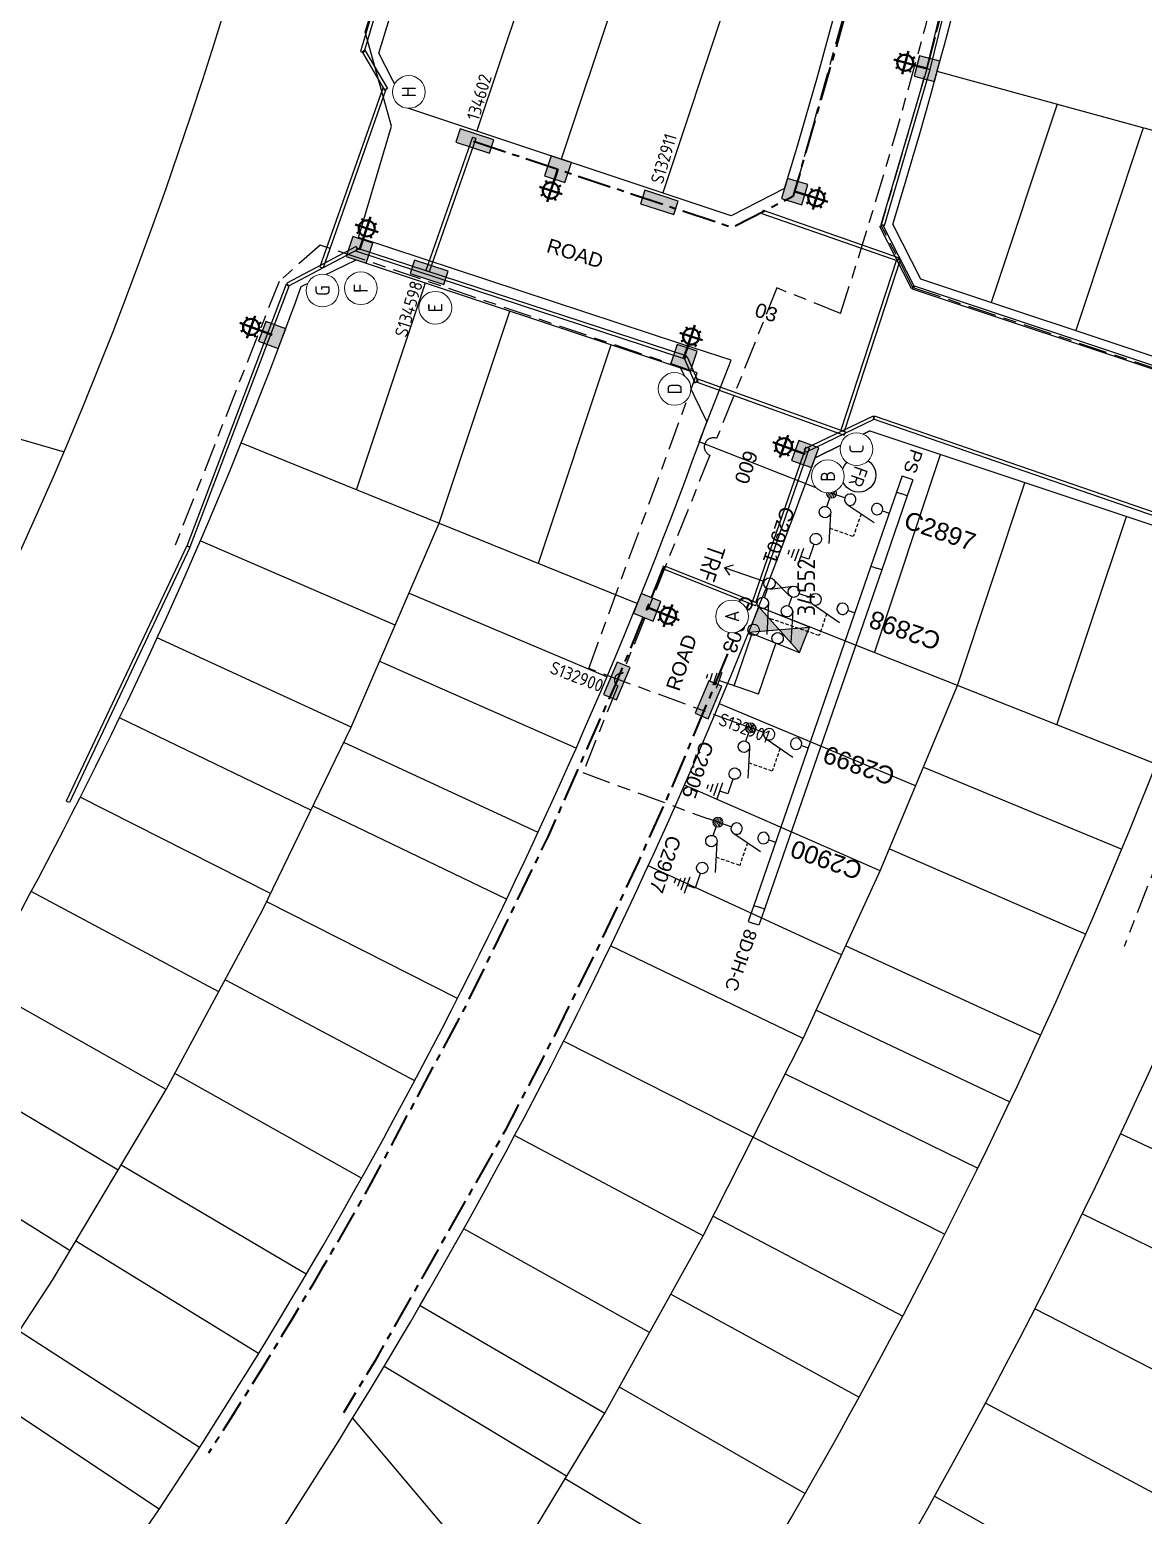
# Model space of a CAD drawing. Extents: x 294483 to 298733, y 6233899 to 6239242.
# Drawn here: x 296247.7 to 296404, y 6236005.1 to 6236213.6 of the extents above; entities that cross this region are included whole.
import ezdxf
from ezdxf.enums import TextEntityAlignment as Align

# ---------------------------------------------------------------- set-up
doc = ezdxf.new("R2010")
doc.units = 0
for name, pattern in [('A', [0]), ('Cable Exist UG', [8.2, 4, -1.2, 1.8, -1.2]), ('CENTERX2', [4, 2.5, -0.5, 0.5, -0.5]), ('DASHED', [0.75, 0.5, -0.25]), ('IECLCENT', [15.5, 9.5, -2, 2, -2])]:
    doc.linetypes.add(name, pattern=pattern)
for name, color, linetype in [('_User Duct ID', 3, 'Continuous'), ('_User_LV_Exist', 7, 'Continuous'), ('Duct_SP_EXT', 7, 'Continuous'), ('Equip_HV_EXT', 7, 'Continuous'), ('Equip_HV_NEW', 2, 'Continuous'), ('Equip_LV_EXT', 7, 'Continuous'), ('Equip_SP_SL_EXT', 7, 'Continuous'), ('Mains_HV_NEW_U72', 2, 'Continuous'), ('Notes', 7, 'Continuous'), ('Sub_SP_EXT', 7, 'Continuous'), ('SupportsUG_SP_LV_SL_EXT', 7, 'Continuous'), ('UG_Details_SP_MISC', 7, 'Continuous')]:
    doc.layers.add(name, color=color, linetype=linetype)
doc.layers.add('Mains_HV_EXT', color=1, linetype='Continuous', lineweight=25, true_color=0xff0000)
doc.styles.add('ARIAL', font='arial.ttf', dxfattribs={"height": 2})
doc.styles.add('COLUMN_LABEL', font='arial.ttf')
doc.styles.add('iecARIAL', font='arial.ttf', dxfattribs={"height": 2})
doc.styles.add('iecISOCP', font='isocp.shx')
doc.styles.add('IESYMBOL1', font='isocp.shx')
doc.styles.add('POLE_LABEL', font='arial.ttf')
doc.styles.get("Standard").update_dxf_attribs({"font": 'isocp.shx'})
doc.styles.add('SWG_LABEL', font='arial.ttf', dxfattribs={"height": 2})
doc.styles.add('SWITCH_LABEL', font='arial.ttf', dxfattribs={"height": 2.5})
doc.linetypes.add('Cable New UG', pattern='A,7,-0.25,["x",Standard,S=2,R=0,X=0.2,Y=-0.8],-2.1', length=9.35)

# ---------------------------------------------------------------- blocks, each defined once
blk = doc.blocks.new('*U44')
for points in [[(0, 0), (-4.28, -0.36), (-2.86, 3.21)], [(0, 0), (2.86, -3.21), (4.28, 0.36)]]:
    blk.add_hatch(color=256).paths.add_polyline_path(points)
for p, q in [((2.86, -3.21), (-2.86, 3.21)), ((-4.28, -0.36), (4.28, 0.36))]:
    blk.add_line(p, q)
blk.add_lwpolyline([(4.28, 0.36), (-2.86, 3.21), (-4.28, -0.36), (2.86, -3.21)], close=True)
for tag, height, flags, p in [('ASSET_NUM', 2.5, 8, (2, 2)), ('STREET_CODE', 0.2, 9, (1.5, 0)), ('SECONDARY_VOLTAGE', 0.2, 9, (1.5, -1.6)), ('STATE', 0.2, 9, (1.5, -1.8)), ('CONSTRUCTED_VOLTAGE', 0.2, 9, (1.5, -0.2)), ('NO_PHASES', 0.2, 9, (1.5, -0.4)), ('OPERATING_VOLTAGE', 0.2, 9, (1.5, -0.6)), ('ORIENTATION', 0.2, 9, (1.5, -0.8)), ('OWNED_BY', 0.2, 9, (1.5, -1)), ('OPERATED_BY', 0.2, 9, (1.5, -1.2)), ('MAINTAINED_BY', 0.2, 9, (1.5, -1.4)), ('PARENT', 0.2, 9, (1.5, -2)), ('SUBSTATION_TYPE', 0.2, 9, (1.5, -2.2)), ('STREETNAME', 0.2, 9, (1.5, -3)), ('SUBURB', 0.2, 9, (1.5, -3.2)), ('Z', 0.2, 1, (1.5, -3.6)), ('USAGE', 0.2, 9, (1.5, -2.4)), ('LEGEND', 0.2, 9, (1.5, -2.6)), ('LOCATION', 0.2, 9, (1.5, -2.8)), ('NOTES', 0.2, 9, (1.5, -3.4))]:
    blk.add_attdef(tag, text='', height=height, dxfattribs=dict(flags=flags)).set_placement(p, align=Align.MIDDLE_LEFT)
blk = doc.blocks.new('SWG_SIE_TRF_NOES_NEW')
for p, q in [((7.01, 0.8), (2.79, 1.95)), ((14.68, 0), (20.54, 0))]:
    blk.add_line(p, q)
at = {"linetype": 'DASHED'}
blk.add_lwpolyline([(4.9, 1.38), (4.9, 4.64), (12.61, 4.64)], dxfattribs=at)
for points in [[(2.2, 0.01), (1.2, 0.01)], [(19.54, -0.75), (20.54, 0), (19.54, 0.75)], [(7.8, 0), (9.45, 0)]]:
    blk.add_lwpolyline(points)
for points in [[(3, -0.79, 1), (3, 0.81, 1)], [(7, -0.8, 1), (7, 0.8, 1)]]:
    blk.add_lwpolyline(points, format="xyb", close=True)
at = {"flags": 1}
blk.add_attdef('Z', (0, 0), '', height=0.2, dxfattribs=at)
at = {"style": 'SWITCH_LABEL', "flags": 9}
blk.add_attdef('STREET_CODE', text='', height=0.2, dxfattribs=at).set_placement((0, -0.2), align=Align.MIDDLE_LEFT)
at = {"flags": 9}
for tag, p in [('SUBURB', (0, -1)), ('STREETNAME', (0, -1.2)), ('ORIENTATION', (0, -0.4)), ('PARENT', (0, -0.6)), ('USAGE', (0, -0.8)), ('LOCATION', (0, -1.4)), ('NOTES', (0, -1.6)), ('OWNED_BY', (0, -1.89)), ('OPERATED_BY', (0, -2.11)), ('MAINTAINED_BY', (0, -2.32))]:
    blk.add_attdef(tag, text='', height=0.2, dxfattribs=at).set_placement(p, align=Align.MIDDLE_LEFT)
blk = doc.blocks.new('SWG_FUSE_NEW')
for points in [[(1.15, 0.72), (4.04, -0.71)], [(1.16, -0.72), (4.04, 0.73)]]:
    blk.add_lwpolyline(points)
for centre in [(0.8, 0), (4.4, 0.01)]:
    blk.add_circle(centre, 0.8)
blk = doc.blocks.new('SWG_SIE_TRF_NEW')
at = {"linetype": 'CENTERX2'}
blk.add_blockref('SWG_SIE_TRF_NOES_NEW', (0, 0), dxfattribs=at)
at = {"linetype": 'CENTERX2', "rotation": 180}
blk.add_blockref('SWG_FUSE_NEW', (14.68, 0), dxfattribs=at)
at = {"style": 'IESYMBOL1'}
blk.add_text('TRF', height=2.5, rotation=89.9826, dxfattribs=at).set_placement((22.51, -0.05), align=Align.MIDDLE_CENTER)
blk = doc.blocks.new('FAULT_INDIC_SE')
blk.add_circle((0, 0), 2.4)
at = {"insert": (-1.15, 1), "char_height": 2, "width": 2.7042, "attachment_point": 1, "style": 'iecISOCP'}
blk.add_mtext('FR', dxfattribs=at)
blk = doc.blocks.new('SWG_SIE_SU_NEW')
blk.add_line((5.81, 0.79), (1.59, 1.94))
at = {"linetype": 'A', "lineweight": 0}
for p, q in [((7.98, 0.35), (7.98, -0.37)), ((8.18, -0.58), (8.18, 0.56)), ((8.38, 0.66), (8.38, -0.68)), ((8.58, -0.71), (8.58, 0.69)), ((8.78, 0.66), (8.78, -0.68)), ((8.98, -0.59), (8.98, 0.56)), ((9.18, 0.35), (9.18, -0.38))]:
    blk.add_line(p, q, dxfattribs=at)
at = {"linetype": 'DASHED'}
blk.add_lwpolyline([(3.7, 1.36), (3.7, 4.73), (7.22, 4.73)], dxfattribs=at)
for points in [[(1, 0), (0, 0)], [(6.6, -0.01), (10.1, -0.01)]]:
    blk.add_lwpolyline(points)
for points in [[(1.8, -0.8, 1), (1.8, 0.8, 1)], [(5.8, -0.81, 1), (5.8, 0.79, 1)]]:
    blk.add_lwpolyline(points, format="xyb", close=True)
at = {"linetype": 'A', "lineweight": 0}
blk.add_circle((8.58, -0.01), 0.7, dxfattribs=at)
at = {"style": 'SWG_LABEL', "flags": 8}
blk.add_attdef('ASSET_NUM', text='', height=2.5, rotation=179.9544, dxfattribs=at).set_placement((-2.4, 0.01), align=Align.MIDDLE_LEFT)
at = {"flags": 1}
blk.add_attdef('Z', (0, 0), '', height=0.2, dxfattribs=at)
at = {"style": 'SWITCH_LABEL', "flags": 9}
blk.add_attdef('STREET_CODE', text='', height=0.2, dxfattribs=at).set_placement((0, 0), align=Align.MIDDLE_LEFT)
at = {"flags": 9}
for tag, p in [('MAINTAINED_BY', (-0.01, -2.05)), ('SUBURB', (0, -0.8)), ('STREETNAME', (0, -1)), ('OWNED_BY', (-0.01, -1.62)), ('OPERATED_BY', (-0.01, -1.84)), ('ORIENTATION', (0, -0.2)), ('PARENT', (0, -0.4)), ('USAGE', (0, -0.6)), ('LOCATION', (0, -1.2)), ('NOTES', (0, -1.4))]:
    blk.add_attdef(tag, text='', height=0.2, dxfattribs=at).set_placement(p, align=Align.MIDDLE_LEFT)
blk = doc.blocks.new('SWG_SIE_ES_NEW')
for p, q in [((-5.79, 0.78), (-1.79, 1.93)), ((0.01, -1.21), (2.41, -1.21)), ((0.31, -1.81), (2.11, -1.81)), ((0.61, -2.41), (1.81, -2.41)), ((0.92, -3.01), (1.52, -3.01))]:
    blk.add_line(p, q)
for points in [[(-5.79, -0.82, -1), (-5.79, 0.78, -1)], [(-1.79, -0.81, -1), (-1.79, 0.79, -1)]]:
    blk.add_lwpolyline(points, format="xyb", close=True)
for points in [[(-6.59, -0.02), (-7.89, -0.02)], [(-0.99, -0.01), (1.21, -0.01), (1.21, -1.21)]]:
    blk.add_lwpolyline(points)
at = {"flags": 1}
blk.add_attdef('Z', (0, 0), '', height=0.2, dxfattribs=at)
at = {"style": 'SWITCH_LABEL', "flags": 9}
blk.add_attdef('STREET_CODE', text='', height=0.2, dxfattribs=at).set_placement((0, -0.2), align=Align.MIDDLE_LEFT)
at = {"flags": 9}
for tag, p in [('SUBURB', (0, -1)), ('STREETNAME', (0, -1.2)), ('ORIENTATION', (0, -0.4)), ('PARENT', (0, -0.6)), ('USAGE', (0, -0.8)), ('LOCATION', (0, -1.4)), ('NOTES', (0, -1.6)), ('OWNED_BY', (0, -1.78)), ('OPERATED_BY', (0, -2.01)), ('MAINTAINED_BY', (0, -2.21))]:
    blk.add_attdef(tag, text='', height=0.2, dxfattribs=at).set_placement(p, align=Align.MIDDLE_LEFT)
at = {"style": 'ARIAL', "flags": 8}
blk.add_attdef('ASSET_NUM', text='', height=2, dxfattribs=at).set_placement((14.3, -5.09), align=Align.MIDDLE_RIGHT)
blk = doc.blocks.new('*U56')
for p, q in [((-1.6, 63.77), (-1.6, 66.17)), ((-1.6, 66.17), (-0.8, 66.17)), ((0, 66.17), (-0.8, 66.17)), ((0, 63.77), (0, 66.17)), ((-1.6, 13.4), (-1.6, 63.77)), ((-1.6, 63.77), (-0.8, 63.77)), ((0, 63.77), (-0.8, 63.77)), ((0, 13.4), (0, 63.77)), ((-1.6, 2.4), (-1.6, 13.4)), ((-1.6, 13.4), (-0.8, 13.4)), ((0, 13.4), (-0.8, 13.4)), ((0, 2.4), (0, 13.4)), ((-1.6, 0), (-1.6, 2.4)), ((-1.6, 2.4), (-0.8, 2.4)), ((0, 2.4), (-0.8, 2.4)), ((0, 0), (0, 2.4)), ((-1.6, 0), (-0.8, 0)), ((0, 0), (-0.8, 0))]:
    blk.add_line(p, q)
at = {"style": 'ARIAL'}
blk.add_attdef('SWG_TYPE', text='', height=1.8, rotation=90, dxfattribs=at).set_placement((-0.8, 67.15), align=Align.MIDDLE_LEFT)
blk.add_attdef('SUB_TYPE', text='', height=1.8, rotation=90, dxfattribs=at).set_placement((-0.8, -0.76), align=Align.MIDDLE_RIGHT)
blk = doc.blocks.new('COLUMN_EXT')
blk.add_hatch(color=256).paths.add_polyline_path([(-1.49, 1.48), (-1.49, -1.49), (1.48, -1.49), (1.48, 1.48)])
blk.add_lwpolyline([(-1.49, -1.49), (1.48, -1.49), (1.48, 1.48), (-1.49, 1.48)], close=True)
for tag, height, style, flags, p in [('ASSET_NUM', 2.5, 'COLUMN_LABEL', 8, (2, 2)), ('STRUCTURE_PLANT_NUMBER', 0.2, 'POLE_LABEL', 9, (1.81, 0.03)), ('STREET_CODE', 0.2, 'COLUMN_LABEL', 9, (1.81, -0.2))]:
    blk.add_attdef(tag, text='', height=height, dxfattribs=dict(style=style, flags=flags)).set_placement(p, align=Align.MIDDLE_LEFT)
at = {"flags": 9}
for tag, p in [('COLUMN_TYPE', (1.81, -0.4)), ('OWNED_BY', (1.81, -0.6)), ('STATE', (1.81, -0.8)), ('USAGE', (1.81, -1)), ('LEGEND', (1.81, -1.2)), ('LOCATION', (1.81, -1.4)), ('STREETNAME', (1.81, -1.6)), ('SUBURB', (1.81, -1.8)), ('NOTES', (1.81, -2))]:
    blk.add_attdef(tag, text='', height=0.2, dxfattribs=at).set_placement(p, align=Align.MIDDLE_LEFT)
at = {"flags": 1}
blk.add_attdef('Z', (1.81, -2.35), '', height=0.2, dxfattribs=at)
blk = doc.blocks.new('*U18')
at = {"lineweight": 40}
for p, q in [((1.61, 1.12), (5.3, 3.69)), ((2.17, 4.25), (4.74, 0.56)), ((3.82, 4.43), (3.72, 3.88)), ((0, 0), (2.23, 1.55)), ((1.43, 2.77), (1.98, 2.67)), ((3.09, 0.37), (3.19, 0.93)), ((5.49, 2.04), (4.93, 2.14))]:
    blk.add_line(p, q, dxfattribs=at)
blk.add_circle((3.46, 2.4), 1.5, dxfattribs=at)
at = {"style": 'iecARIAL', "flags": 8}
blk.add_attdef('ASSET_NUM', (1.5, 1.5), '', height=2.5, dxfattribs=at)
for tag, p, height, flags in [('STATE', (0.98, -2.25), 0.2, 9), ('CONSTRUCTED_VOLTAGE', (0.98, -0.65), 0.2, 9), ('CONTROL_TYPE', (0.98, -0.85), 0.2, 9), ('LANTERN_PURPOSE', (0.98, -1.05), 0.2, 9), ('LANTERN_TYPE', (0.98, -1.25), 0.2, 9), ('NO_PHASES', (0.98, -1.45), 0.2, 9), ('OPERATING_VOLTAGE', (0.98, -1.65), 0.2, 9), ('ORIENTATION', (0.98, -1.85), 0.2, 9), ('OWNED_BY', (0.98, -2.05), 0.2, 9), ('USAGE', (0.98, -2.45), 0.2, 9), ('CEXIST', (0.98, -2.65), 0.2, 9), ('CNEW', (0.98, -2.85), 0.2, 9), ('LNUMBER', (2.18, -3.25), 2.5, 8), ('CNUMBER', (0.98, -3.05), 0.2, 9), ('CREMOVE', (0.98, -3.25), 0.2, 9), ('CREPLACE', (0.98, -3.45), 0.2, 9), ('LKINGHEIGHT', (0.98, -3.65), 0.2, 9), ('LBRACKET', (0.98, -3.85), 0.2, 9), ('LBRACKETVOCAB', (0.98, -4.05), 0.2, 9), ('LCATEGORY', (0.98, -4.25), 0.2, 9), ('LCHARGE1', (0.98, -4.45), 0.2, 9), ('LCHARGE1PERCENT', (0.98, -4.65), 0.2, 9), ('LCHARGE2', (0.98, -4.85), 0.2, 9), ('LCHARGE2PERCENT', (0.98, -5.05), 0.2, 9), ('LCHARGE3', (0.98, -5.25), 0.2, 9), ('LCHARGE3PERCENT', (0.98, -5.45), 0.2, 9), ('LEXIST', (0.98, -5.65), 0.2, 9), ('LLAMP', (0.98, -5.85), 0.2, 9), ('LLAMPVOCAB', (0.98, -6.05), 0.2, 9), ('LMAST', (0.98, -6.25), 0.2, 9), ('LMASTVOCAB', (0.98, -6.45), 0.2, 9), ('LNEW', (0.98, -6.65), 0.2, 9), ('LANTNUMBER', (0.98, -6.85), 0.2, 9), ('LOUTREACH', (0.98, -7.25), 0.2, 9), ('LOUTREACHVOCAB', (0.98, -7.45), 0.2, 9), ('LRATECODE', (0.98, -7.65), 0.2, 9), ('LREMOVE', (0.98, -7.85), 0.2, 9), ('LREPLACE', (0.98, -8.05), 0.2, 9), ('LTYPE', (0.98, -8.25), 0.2, 9), ('LTYPEVOCAB', (0.98, -8.45), 0.2, 9), ('STREETNAME', (0.98, -9.25), 0.2, 9), ('SUBURB', (0.98, -9.45), 0.2, 1), ('LEGEND', (0.98, -8.65), 0.2, 9), ('LOCATION', (0.98, -8.85), 0.2, 9), ('NOTES', (0.98, -9.05), 0.2, 9)]:
    blk.add_attdef(tag, p, '', height=height, dxfattribs=dict(flags=flags))
blk = doc.blocks.new('*U150')
blk.add_hatch(color=256).paths.add_polyline_path([(-2.475, 0.99), (-2.475, -0.99), (2.475, -0.99), (2.475, 0.99)])
blk.add_lwpolyline([(-2.475, -0.99), (2.475, -0.99), (2.475, 0.99), (-2.475, 0.99)], close=True)
at = {"style": 'iecARIAL', "flags": 8}
blk.add_attdef('ASSET_NUM', (1.5, 3.5), '', height=2.5, dxfattribs=at)
for tag, p, flags in [('OWNED_BY', (0, -0.2), 9), ('STATE', (0, -0.4), 9), ('SUPPORT_TYPE', (0, -0.6), 9), ('STREETNAME', (0, -1.8), 9), ('SUBURB', (0, -2), 1), ('USAGE', (0, -0.8), 9), ('LEGEND', (0, -1), 9), ('LOCATION', (0, -1.2), 9), ('NOTES', (0, -1.4), 9), ('PARENT', (0, -1.6), 9)]:
    blk.add_attdef(tag, p, '', height=0.2, dxfattribs=dict(flags=flags))
blk = doc.blocks.new('*U149')
blk.add_hatch(color=256).paths.add_polyline_path([(-2.475, 0.99), (-2.475, -0.99), (2.475, -0.99), (2.475, 0.99)])
blk.add_lwpolyline([(-2.475, -0.99), (2.475, -0.99), (2.475, 0.99), (-2.475, 0.99)], close=True)
at = {"style": 'iecARIAL', "flags": 8}
blk.add_attdef('ASSET_NUM', (1.5, 3.5), '', height=2.5, dxfattribs=at)
for tag, p, flags in [('OWNED_BY', (0, -0.2), 9), ('STATE', (0, -0.4), 9), ('SUPPORT_TYPE', (0, -0.6), 9), ('STREETNAME', (0, -1.8), 9), ('SUBURB', (0, -2), 1), ('USAGE', (0, -0.8), 9), ('LEGEND', (0, -1), 9), ('LOCATION', (0, -1.2), 9), ('NOTES', (0, -1.4), 9), ('PARENT', (0, -1.6), 9)]:
    blk.add_attdef(tag, p, '', height=0.2, dxfattribs=dict(flags=flags))
blk = doc.blocks.new('DUCT_INDICATOR')
at = {"color": 7, "lineweight": 9}
blk.add_attdef('CODE', text='', height=1.8, dxfattribs=at).set_placement((-4.4, 4.91), align=Align.MIDDLE_CENTER)
at = {"color": 7, "linetype": 'Continuous'}
blk.add_wipeout([(0, 2.87), (-0.98, 2.7), (-1.6, 2.39), (-2.18, 1.88), (-2.67, 1.06), (-2.87, 0), (-2.74, -0.87), (-2.4, -1.58), (-1.97, -2.09), (-1.13, -2.64), (-0.48, -2.83), (0.75, -2.78), (1.67, -2.34), (2.39, -1.59), (2.69, -1), (2.84, -0.42), (2.87, 0), (2.82, 0.56), (2.68, 1.05), (2.49, 1.44), (2.19, 1.86), (1.81, 2.23), (1.32, 2.55), (0.85, 2.75)], dxfattribs=at)
at = {"color": 7, "lineweight": 18}
blk.add_circle((0, 0), 2.87, dxfattribs=at)
at = {"color": 7, "lineweight": 9, "flags": 1}
blk.add_attdef('Z', (0, 0), '', height=0.2, dxfattribs=at)
blk = doc.blocks.new('SWG_SIE_TRS_ES_1_NEW')
for p, q in [((-6.1, 4.33), (-1.8, 5.55)), ((-6.1, 0.75), (-1.8, 1.97)), ((5.3, -2.29), (7.7, -2.29)), ((5.6, -2.89), (7.4, -2.89)), ((5.9, -3.49), (7.1, -3.49)), ((6.21, -4.09), (6.81, -4.09))]:
    blk.add_line(p, q)
for points in [[(-5.79, 2.76, -1), (-5.79, 4.36, -1)], [(-1.79, 2.77, -1), (-1.79, 4.37, -1)], [(-5.79, -0.82, -1), (-5.79, 0.78, -1)], [(-1.79, -0.81, -1), (-1.79, 0.79, -1)]]:
    blk.add_lwpolyline(points, format="xyb", close=True)
for points in [[(-6.59, 3.56), (-7.89, 3.56)], [(6.5, 3.57), (-0.99, 3.57)], [(6.5, 3.57), (6.5, -2.29)], [(-6.59, -0.02), (-7.89, -0.02)], [(6.5, -0.01), (-0.99, -0.01)]]:
    blk.add_lwpolyline(points)
at = {"flags": 1}
blk.add_attdef('Z', (0, 0), '', height=0.2, dxfattribs=at)
at = {"style": 'SWG_LABEL', "flags": 8}
blk.add_attdef('ASSET_NUM', text='', height=2.5, dxfattribs=at).set_placement((-1.81, -2.26), align=Align.MIDDLE_CENTER)
at = {"style": 'SWITCH_LABEL', "flags": 9}
blk.add_attdef('STREET_CODE', text='', height=0.2, dxfattribs=at).set_placement((0, -0.2), align=Align.MIDDLE_LEFT)
at = {"flags": 9}
for tag, p in [('SUBURB', (0, -1)), ('STREETNAME', (0, -1.2)), ('ORIENTATION', (0, -0.4)), ('PARENT', (0, -0.6)), ('USAGE', (0, -0.8)), ('LOCATION', (0, -1.4)), ('NOTES', (0, -1.6)), ('OPERATED_BY', (0.01, -2.03)), ('OWNED_BY', (0.01, -1.8)), ('MAINTAINED_BY', (0, -2.23))]:
    blk.add_attdef(tag, text='', height=0.2, dxfattribs=at).set_placement(p, align=Align.MIDDLE_LEFT)

msp = doc.modelspace()

# ---------------------------------------------------------------- linework, layer by layer
at = {"layer": '_User_LV_Exist', "color": 7, "linetype": 'Cable Exist UG', "flags": 128}
for points in [[(296417.75215, 6236400.37597), (296415.06901, 6236398.34237), (296403.28188, 6236398.62862), (296399.97, 6236395.99083), (296398.75326, 6236370.15077), (296398.14684, 6236356.99651), (296396.00462, 6236329.95676), (296394.8448, 6236317.60885), (296388.42777, 6236273.35517), (296386.04446, 6236261.2686), (296383.68885, 6236248.96622), (296377.33703, 6236222.38799), (296373.6341, 6236208.16134), (296373.6341, 6236208.16134)], [(296370.58823, 6236341.1968), (296362.77679, 6236342.27733), (296361.05797, 6236329.85144), (296382.5321, 6236327.12556), (296382.21708, 6236323.05695), (296376.89246, 6236284.42241), (296371.24739, 6236253.73433), (296365.45574, 6236228.37834), (296355.06109, 6236190.90136)]]:
    msp.add_lwpolyline(points, dxfattribs=at)
at = {"layer": 'Duct_SP_EXT'}
for p, q in [((296300.73991, 6236233.08978), (296294.11721, 6236210.54128)), ((296301.20046, 6236232.95452), (296294.57776, 6236210.40601)), ((296294.11721, 6236210.54128), (296294.34749, 6236210.47364)), ((296294.32349, 6236210.5147), (296294.53071, 6236210.63578)), ((296294.32349, 6236210.5147), (296297.46878, 6236205.13174)), ((296294.57776, 6236210.40601), (296294.34749, 6236210.47364)), ((296294.73793, 6236210.75686), (296294.53071, 6236210.63578)), ((296294.73793, 6236210.75686), (296297.88322, 6236205.3739)), ((296297.2225, 6236205.41009), (296288.4026, 6236180.34381)), ((296297.67529, 6236205.25077), (296288.85539, 6236180.18449)), ((296297.2225, 6236205.41009), (296297.44889, 6236205.33043)), ((296297.67529, 6236205.25077), (296297.44889, 6236205.33043)), ((296297.46878, 6236205.13174), (296297.676, 6236205.25282)), ((296297.88322, 6236205.3739), (296297.676, 6236205.25282)), ((296309.84455, 6236198.52387), (296303.27494, 6236179.81678)), ((296310.29744, 6236198.36483), (296303.72782, 6236179.65774)), ((296309.84455, 6236198.52387), (296310.071, 6236198.44435)), ((296310.29744, 6236198.36483), (296310.071, 6236198.44435)), ((296350.46098, 6236187.83346), (296350.54011, 6236188.06004)), ((296350.46098, 6236187.83346), (296369.56394, 6236181.16168)), ((296350.61924, 6236188.28662), (296350.54011, 6236188.06004)), ((296350.61924, 6236188.28662), (296369.72221, 6236181.61483)), ((296367.00434, 6236186.01219), (296367.21794, 6236186.12162)), ((296371.45615, 6236177.32316), (296367.00434, 6236186.01219)), ((296367.43154, 6236186.23106), (296367.21794, 6236186.12162)), ((296371.88335, 6236177.54204), (296367.43154, 6236186.23106)), ((296293.49806, 6236183.18698), (296283.765, 6236178.03454)), ((296293.49806, 6236183.18698), (296293.61034, 6236182.97487)), ((296293.61034, 6236182.97487), (296293.53568, 6236182.74678)), ((296339.82497, 6236167.84755), (296293.61034, 6236182.97487)), ((296293.72263, 6236182.76276), (296293.61034, 6236182.97487)), ((296293.72263, 6236182.76276), (296283.98958, 6236177.61031)), ((296293.46102, 6236182.51868), (296293.53568, 6236182.74678)), ((296339.67565, 6236167.39136), (296293.46102, 6236182.51868)), ((296369.41495, 6236181.46281), (296361.55036, 6236157.39714)), ((296369.8712, 6236181.3137), (296362.00662, 6236157.24804)), ((296369.41495, 6236181.46281), (296369.64308, 6236181.38826)), ((296369.56394, 6236181.16168), (296369.64308, 6236181.38826)), ((296369.72221, 6236181.61483), (296369.64308, 6236181.38826)), ((296369.8712, 6236181.3137), (296369.64308, 6236181.38826)), ((296288.4026, 6236180.34381), (296288.629, 6236180.26415)), ((296288.85539, 6236180.18449), (296288.629, 6236180.26415)), ((296303.27494, 6236179.81678), (296303.50138, 6236179.73726)), ((296303.72782, 6236179.65774), (296303.50138, 6236179.73726)), ((296283.65291, 6236177.90759), (296269.70652, 6236141.16033)), ((296284.10167, 6236177.73727), (296270.15529, 6236140.99001)), ((296283.65291, 6236177.90759), (296283.87729, 6236177.82243)), ((296283.765, 6236178.03454), (296283.87729, 6236177.82243)), ((296283.98958, 6236177.61031), (296283.87729, 6236177.82243)), ((296284.10167, 6236177.73727), (296283.87729, 6236177.82243)), ((296371.45615, 6236177.32316), (296371.66975, 6236177.4326)), ((296371.59394, 6236177.20489), (296371.66975, 6236177.4326)), ((296418.35252, 6236161.63883), (296371.59394, 6236177.20489)), ((296371.74556, 6236177.66031), (296371.66975, 6236177.4326)), ((296371.88335, 6236177.54204), (296371.66975, 6236177.4326)), ((296418.50413, 6236162.09426), (296371.74556, 6236177.66031)), ((296339.53037, 6236167.52341), (296339.75031, 6236167.61945)), ((296339.53037, 6236167.52341), (296341.03255, 6236164.0832)), ((296339.67565, 6236167.39136), (296339.75031, 6236167.61945)), ((296339.82497, 6236167.84755), (296339.75031, 6236167.61945)), ((296339.97026, 6236167.7155), (296339.75031, 6236167.61945)), ((296339.97026, 6236167.7155), (296341.47244, 6236164.27529)), ((296341.03255, 6236164.0832), (296341.2525, 6236164.17924)), ((296341.25004, 6236164.18011), (296341.33111, 6236164.40601)), ((296341.25004, 6236164.18011), (296362.02828, 6236156.72297)), ((296341.47244, 6236164.27529), (296341.2525, 6236164.17924)), ((296341.41218, 6236164.6319), (296341.33111, 6236164.40601)), ((296341.41218, 6236164.6319), (296362.19042, 6236157.17475)), ((296366.08142, 6236159.38416), (296356.39169, 6236154.74174)), ((296366.28882, 6236158.95127), (296356.59909, 6236154.30886)), ((296366.08142, 6236159.38416), (296366.18512, 6236159.16772)), ((296366.10699, 6236158.94079), (296366.18512, 6236159.16772)), ((296413.65057, 6236142.57284), (296366.10699, 6236158.94079)), ((296366.26324, 6236159.39464), (296366.18512, 6236159.16772)), ((296366.28882, 6236158.95127), (296366.18512, 6236159.16772)), ((296413.80682, 6236143.0267), (296366.26324, 6236159.39464)), ((296361.55036, 6236157.39714), (296361.77849, 6236157.32259)), ((296362.00662, 6236157.24804), (296361.77849, 6236157.32259)), ((296362.02828, 6236156.72297), (296362.10935, 6236156.94886)), ((296362.19042, 6236157.17475), (296362.10935, 6236156.94886)), ((296356.64299, 6236155.04387), (296349.1382, 6236133.42542)), ((296357.09645, 6236154.88645), (296349.59165, 6236133.26801)), ((296356.39169, 6236154.74174), (296356.49539, 6236154.5253)), ((296356.59909, 6236154.30886), (296356.49539, 6236154.5253)), ((296356.64299, 6236155.04387), (296356.86972, 6236154.96516)), ((296357.09645, 6236154.88645), (296356.86972, 6236154.96516)), ((296269.73169, 6236141.17737), (296252.80674, 6236105.35492)), ((296269.70652, 6236141.16033), (296269.93091, 6236141.07517)), ((296269.73169, 6236141.17737), (296269.94869, 6236141.07484)), ((296270.16569, 6236140.97232), (296253.24074, 6236105.14987)), ((296270.15529, 6236140.99001), (296269.93091, 6236141.07517)), ((296270.16569, 6236140.97232), (296269.94869, 6236141.07484)), ((296336.76526, 6236137.86173), (296336.85428, 6236138.08462)), ((296349.57655, 6236132.74533), (296336.76526, 6236137.86173)), ((296336.94329, 6236138.3075), (296336.85428, 6236138.08462)), ((296349.75458, 6236133.1911), (296336.94329, 6236138.3075)), ((296349.1382, 6236133.42542), (296349.36492, 6236133.34671)), ((296349.59165, 6236133.26801), (296349.36492, 6236133.34671)), ((296349.57655, 6236132.74533), (296349.66557, 6236132.96822)), ((296349.75458, 6236133.1911), (296349.66557, 6236132.96822)), ((296252.80674, 6236105.35492), (296253.02374, 6236105.25239)), ((296253.24074, 6236105.14987), (296253.02374, 6236105.25239))]:
    msp.add_line(p, q, dxfattribs=at)
at = {"layer": 'Mains_HV_EXT', "color": 0, "linetype": 'Cable Exist UG'}
for p, q in [((296288.45487, 6236183.40689), (296282.66763, 6236178.29045)), ((296341.35329, 6236165.46827), (296288.45487, 6236183.40689)), ((296282.66763, 6236178.29045), (296267.91004, 6236140.8361)), ((296352.55867, 6236177.3886), (296344.09664, 6236156.25072)), ((296361.49782, 6236173.81003), (296352.55867, 6236177.3886)), ((296326.14155, 6236123.95089), (296341.35329, 6236165.46827)), ((296341.35329, 6236165.46827), (296341.35329, 6236165.46827)), ((296341.35329, 6236165.46827), (296341.35329, 6236165.46827)), ((296343.15826, 6236153.90665), (296330.86218, 6236123.23235)), ((296347.41767, 6236116.14279), (296326.14155, 6236123.95089)), ((296330.22324, 6236121.54255), (296325.32743, 6236109.36579)), ((296413.54898, 6236116.34699), (296401.3088, 6236084.95722)), ((296325.32743, 6236109.36579), (296342.84296, 6236102.9023))]:
    msp.add_line(p, q, dxfattribs=at)
for centre, radius, start, end in [((295647.90843, 6236406.91574), 750.6984, 341.90952225, 354.7127561), ((296343.62968, 6236155.0778), 1.26246, 68.2913561, 248.073711), ((296330.65643, 6236122.34445), 0.91143, 76.9529375, 241.6219773)]:
    msp.add_arc(centre, radius, start, end, dxfattribs=at)
at = {"layer": 'Mains_HV_NEW_U72', "color": 10, "linetype": 'Cable New UG', "ltscale": 0.75, "flags": 128}
msp.add_lwpolyline([(296358.79311, 6236149.06662), (296341.66849, 6236155.77087), (296346.16148, 6236167.24731), (296339.23559, 6236169.51063), (296293.83688, 6236184.48007), (296298.44316, 6236200.10055), (296294.77445, 6236213.30752), (296300.70941, 6236231.84645), (296307.16257, 6236260.94002), (296316.46099, 6236312.13031), (296322.17086, 6236356.20125), (296322.8051, 6236370.33406), (296324.25992, 6236384.16263), (296328.09446, 6236393.39294), (296330.35822, 6236416.31382), (296323.54366, 6236430.14926), (296321.09624, 6236455.68155), (296314.22656, 6236505.94109), (296312.22336, 6236520.59677), (296309.0793, 6236536.49911), (296284.34637, 6236532.06484), (296288.69593, 6236509.40902), (296272.02642, 6236506.52409)], dxfattribs=at)
at = {"layer": 'Notes'}
for p, q in [((296319.6832, 6236227.1512), (296310.43833, 6236199.40889)), ((296331.78166, 6236223.91832), (296322.2972, 6236195.45703)), ((296346.29982, 6236220.03886), (296336.52784, 6236190.7148)), ((296300.61981, 6236202.68082), (296296.70007, 6236210.30991)), ((296432.93804, 6236191.93029), (296375.06731, 6236207.77261)), ((296346.16554, 6236187.50313), (296300.61981, 6236202.68082)), ((296391.92667, 6236203.1573), (296382.65764, 6236175.34249)), ((296094.02444, 6236200.2445), (296252.48566, 6236154.36886)), ((296404.00097, 6236199.85192), (296394.51651, 6236171.39063)), ((296353.64086, 6236191.33517), (296346.16554, 6236187.50313)), ((296368.82457, 6236186.2754), (296372.73125, 6236178.65036)), ((296285.78888, 6236177.58382), (296293.50322, 6236181.33593)), ((296293.50322, 6236181.33593), (296339.04923, 6236166.15815)), ((296372.73125, 6236178.65036), (296418.27552, 6236163.47317)), ((296293.56036, 6236149.06931), (296303.23248, 6236178.09374)), ((296305.17042, 6236144.3708), (296315.09136, 6236174.14189)), ((296319.07496, 6236138.74373), (296329.29388, 6236169.40903)), ((296339.04923, 6236166.15815), (296342.72995, 6236158.6085)), ((296365.615, 6236157.30536), (296357.91372, 6236153.5486)), ((296357.91372, 6236153.5486), (296365.615, 6236157.30536)), ((296365.615, 6236157.30536), (296411.15949, 6236142.12809)), ((296277.36135, 6236155.62494), (296305.17042, 6236144.3708)), ((296366.26606, 6236126.18822), (296375.53405, 6236153.99993)), ((296377.90847, 6236121.58679), (296387.39292, 6236150.04808)), ((296391.87935, 6236116.06506), (296401.62357, 6236145.30585)), ((296305.17042, 6236144.3708), (296332.97949, 6236133.11666)), ((296298.99499, 6236130.06324), (296271.6151, 6236141.88095)), ((296300.93559, 6236134.55933), (296328.7126, 6236122.80684)), ((296405.81007, 6236110.5592), (296350.01019, 6236132.61305)), ((296292.81957, 6236115.75568), (296265.55539, 6236128.27225)), ((296324.38772, 6236112.79978), (296296.79897, 6236124.97537)), ((296372.03309, 6236107.49338), (296344.48281, 6236119.03077)), ((296287.15464, 6236104.06995), (296260.26851, 6236117.04026)), ((296319.04071, 6236100.9776), (296291.77893, 6236113.60904)), ((296373.13515, 6236110.13693), (296400.97109, 6236098.60368)), ((296281.49012, 6236092.38507), (296254.76809, 6236105.91128)), ((296367.05549, 6236095.5535), (296339.58628, 6236107.61347)), ((296314.60814, 6236091.59149), (296287.44265, 6236104.66406)), ((296368.35109, 6236098.66131), (296395.92467, 6236086.70169)), ((296361.65337, 6236083.79961), (296334.49511, 6236096.28161)), ((296274.20607, 6236078.60989), (296247.88849, 6236092.69811)), ((296307.7031, 6236077.63617), (296280.93825, 6236091.24666)), ((296356.25125, 6236072.04572), (296329.21079, 6236085.03854)), ((296362.23039, 6236085.05509), (296389.61157, 6236072.5312)), ((296266.82527, 6236064.88521), (296240.7079, 6236079.64607)), ((296301.7163, 6236066.12476), (296275.10233, 6236080.27648)), ((296358.07672, 6236076.01756), (296385.24804, 6236063.15471)), ((296349.24256, 6236058.19526), (296322.61678, 6236071.66859)), ((296260.0799, 6236053.56397), (296234.45725, 6236068.83035)), ((296294.25591, 6236052.45827), (296268.04026, 6236067.14449)), ((296353.73324, 6236067.06966), (296380.7615, 6236053.83643)), ((296253.3338, 6236042.24151), (296227.99852, 6236058.13449)), ((296342.23387, 6236044.34479), (296315.74965, 6236058.43685)), ((296349.24256, 6236058.19526), (296376.15275, 6236044.578)), ((296427.9668, 6236045.89535), (296400.81048, 6236058.64424)), ((296286.49763, 6236038.95866), (296260.50537, 6236054.27807)), ((296422.28876, 6236034.31791), (296395.44104, 6236047.43352)), ((296334.68561, 6236030.7808), (296308.61227, 6236045.3489)), ((296343.62901, 6236047.10184), (296370.22114, 6236033.09151)), ((296279.80758, 6236027.84122), (296254.14594, 6236043.60459)), ((296337.6898, 6236036.17924), (296364.10141, 6236021.70412)), ((296302.46023, 6236034.55616), (296328.3953, 6236019.4773)), ((296415.47521, 6236020.42516), (296388.76931, 6236034.09245)), ((296271.51296, 6236014.66436), (296246.19986, 6236030.98879)), ((296323.04133, 6236010.62097), (296297.40622, 6236025.99878)), ((296265.8236, 6236005.9823), (296240.74719, 6236022.67817)), ((296330.43502, 6236023.1426), (296356.51173, 6236008.17435)), ((296408.17084, 6236006.7841), (296381.8506, 6236020.87777)), ((296293.00016, 6236018.75014), (296333.59143, 6235970.70902)), ((296322.84587, 6236010.29765), (296348.6565, 6235994.797)), ((296374.68733, 6236007.79406), (296400.86647, 6235993.14304))]:
    msp.add_line(p, q, dxfattribs=at)
at = {"layer": 'Notes', "linetype": 'IECLCENT', "lineweight": 35, "ltscale": 0.5, "flags": 128}
for points in [[(296309.96411, 6236197.98583), (296346.2891, 6236185.88086), (296354.90354, 6236190.29685), (296362.21739, 6236215.79965), (296365.45574, 6236228.37834), (296368.46687, 6236241.02744), (296371.24739, 6236253.73433), (296375.21, 6236274.15519), (296376.89246, 6236284.42241), (296378.95322, 6236297.26303), (296382.21708, 6236323.05695), (296383.72306, 6236338.59459), (296384.88655, 6236354.14123), (296385.61717, 6236367.5869), (296386.3184, 6236393.54861)], [(296348.61539, 6236133.16442), (296338.20967, 6236108.20959), (296333.13212, 6236096.90805), (296327.85926, 6236085.68936), (296321.27831, 6236072.34589), (296314.43069, 6236059.15174), (296296.11216, 6236026.75771), (296291.71838, 6236019.52926)]]:
    msp.add_lwpolyline(points, dxfattribs=at)
at = {"layer": 'Notes', "flags": 128}
for points in [[(296235.65304, 6236014.91396), (296250.87255, 6236038.11061), (296266.82527, 6236064.88521), (296280.35686, 6236090.04735), (296292.81957, 6236115.75568), (296305.17042, 6236144.3708)], [(296313.29579, 6235994.72958), (296315.01062, 6235997.3369), (296328.3953, 6236019.4773), (296342.23387, 6236044.34479), (296356.25125, 6236072.04572), (296367.05549, 6236095.5535), (296377.90847, 6236121.58679)]]:
    msp.add_lwpolyline(points, dxfattribs=at)
at = {"layer": 'Notes', "linetype": 'IECLCENT', "lineweight": 35, "ltscale": 0.5, "flags": 128}
msp.add_lwpolyline([(296336.70478, 6236138.39756), (296334.369, 6236132.55155), (296330.09151, 6236122.21613), (296320.40147, 6236100.3459), (296309.03978, 6236076.95491), (296295.57193, 6236051.73832, -0.01554046), (296272.77355, 6236013.8514, -0.01554046)], format="xyb", dxfattribs=at)
at = {"layer": 'Notes'}
for centre, radius, start, end in [((295674.83152, 6236399.46465), 710, 342.95395673, 359.47403085), ((295674.83152, 6236399.46465), 726, 342.92345107, 359.48375734), ((295674.83219, 6236399.46453), 627.49932, 326.31547419, 357.89551716), ((295674.83152, 6236399.46465), 650, 343.08172967, 357.43157983), ((295674.83152, 6236399.46465), 650, 325.78916219, 340.04053924), ((295674.83152, 6236399.46465), 710, 325.16311226, 340.16978717), ((295674.83152, 6236399.46465), 726, 326.37048562, 340.20064395), ((295674.83152, 6236399.46465), 786, 325.10840415, 340.3051677), ((295674.83152, 6236399.46465), 802, 324.80477664, 340.33039917)]:
    msp.add_arc(centre, radius, start, end, dxfattribs=at)
at = {"layer": 'UG_Details_SP_MISC', "ltscale": 0.5}
for p, q in [((296373.63364, 6236208.15948), (296380.71978, 6236237.5023)), ((296374.10023, 6236208.0468), (296381.1873, 6236237.39349)), ((296367.2013, 6236186.2988), (296373.63669, 6236208.17089)), ((296367.66178, 6236186.16332), (296374.09717, 6236208.0354)), ((296373.63364, 6236208.15948), (296373.86693, 6236208.10314)), ((296373.63669, 6236208.17089), (296373.63669, 6236208.17089)), ((296373.63669, 6236208.17089), (296373.86693, 6236208.10314)), ((296373.63669, 6236208.17089), (296373.86693, 6236208.10314)), ((296374.10023, 6236208.0468), (296373.86693, 6236208.10314)), ((296374.09717, 6236208.0354), (296373.86693, 6236208.10314)), ((296374.09717, 6236208.0354), (296373.86693, 6236208.10314)), ((296374.09717, 6236208.0354), (296374.09717, 6236208.0354)), ((296367.2013, 6236186.2988), (296367.43154, 6236186.23106)), ((296367.66178, 6236186.16332), (296367.43154, 6236186.23106))]:
    msp.add_line(p, q, dxfattribs=at)
at = {"layer": 'UG_Details_SP_MISC', "color": 7, "linetype": 'Cable Exist UG', "flags": 128}
msp.add_lwpolyline([(296371.66975, 6236177.4326), (296367.21794, 6236186.12162), (296373.6236, 6236208.17982, 0.04259666), (296396.66467, 6236334.64713, 0.044878978)], format="xyb", dxfattribs=at)
msp.add_lwpolyline([(296371.66975, 6236177.4326), (296418.39826, 6236161.85117), (296426.44486, 6236165.96627)], dxfattribs=at)

# ---------------------------------------------------------------- block references
at = {"layer": 'Equip_HV_EXT', "linetype": 'Cable Exist UG', "ltscale": 0.5, "rotation": 160.9395242340521}
msp.add_blockref('*U56', (296370.14539, 6236150.99538), dxfattribs=at).add_auto_attribs({'SUB_TYPE': 'PS', 'SWG_TYPE': '8DJH-C'})
at = {"layer": 'Equip_HV_EXT', "linetype": 'Cable Exist UG', "ltscale": 0.5, "rotation": 250.9395242345765}
msp.add_blockref('FAULT_INDIC_SE', (296364.05113, 6236151.11766), dxfattribs=at)
at = {"layer": 'Equip_HV_EXT', "linetype": 'Cable Exist UG', "ltscale": 0.5}
ref = msp.add_blockref('SWG_SIE_SU_NEW', (296368.33558, 6236145.75737), dxfattribs=dict(at, zscale=0.0254, rotation=160.9395242345764))
ref.add_attrib('ASSET_NUM', 'C2897', dxfattribs={"layer": '0', "height": 2.5, "rotation": 340.8938981, "style": 'SWG_LABEL', "oblique": 360}).set_placement((296370.60022, 6236144.96267), align=Align.MIDDLE_LEFT)
ref = msp.add_blockref('SWG_SIE_ES_NEW', (296357.44478, 6236140.44324), dxfattribs=dict(at, rotation=250.9395242345765))
ref.add_attrib('ASSET_NUM', 'C2901', dxfattribs={"layer": '0', "height": 2, "rotation": 250.9395242, "style": 'ARIAL'}).set_placement((296351.48643, 6236138.77284), align=Align.MIDDLE_RIGHT)
ref = msp.add_blockref('SWG_SIE_TRF_NEW', (296364.63779, 6236131.38123), dxfattribs=dict(at, rotation=160.9395242345764))
ref.add_attrib('ASSET_NUM', 'C2898', dxfattribs={"layer": '0', "height": 2.5, "rotation": 160.8938981, "style": 'SWG_LABEL'}).set_placement((296365.66093, 6236131.00729), align=Align.MIDDLE_RIGHT)
ref = msp.add_blockref('SWG_SIE_SU_NEW', (296356.96014, 6236112.83353), dxfattribs=dict(at, zscale=0.0254, rotation=160.9395242345764))
ref.add_attrib('ASSET_NUM', 'C2899', dxfattribs={"layer": '0', "height": 2.5, "rotation": 160.8938981, "style": 'SWG_LABEL', "oblique": 360}).set_placement((296359.22477, 6236112.03883), align=Align.MIDDLE_RIGHT)
ref = msp.add_blockref('SWG_SIE_ES_NEW', (296346.06933, 6236107.51941), dxfattribs=dict(at, rotation=250.9395242345765))
ref.add_attrib('ASSET_NUM', 'C2905', dxfattribs={"layer": '0', "height": 2, "rotation": 250.9395242, "style": 'ARIAL'}).set_placement((296340.11098, 6236105.849), align=Align.MIDDLE_RIGHT)
ref = msp.add_blockref('SWG_SIE_SU_NEW', (296352.38543, 6236099.59304), dxfattribs=dict(at, zscale=0.0254, rotation=160.9395242345764))
ref.add_attrib('ASSET_NUM', 'C2900', dxfattribs={"layer": '0', "height": 2.5, "rotation": 160.8938981, "style": 'SWG_LABEL', "oblique": 360}).set_placement((296354.65007, 6236098.79834), align=Align.MIDDLE_RIGHT)
ref = msp.add_blockref('SWG_SIE_ES_NEW', (296341.49463, 6236094.27892), dxfattribs=dict(at, rotation=250.9395242345765))
ref.add_attrib('ASSET_NUM', 'C2907', dxfattribs={"layer": '0', "height": 2, "rotation": 250.9395242, "style": 'ARIAL'}).set_placement((296335.53628, 6236092.60851), align=Align.MIDDLE_RIGHT)
at = {"layer": 'Equip_HV_NEW', "linetype": 'CENTERX2'}
ref = msp.add_blockref('SWG_SIE_TRS_ES_1_NEW', (296348.70803, 6236127.68924), dxfattribs=dict(at, rotation=250.9746630140746))
ref.add_attrib('ASSET_NUM', 'C2903', dxfattribs={"layer": '0', "height": 2, "rotation": 250.9746504, "style": 'SWG_LABEL'}).set_placement((296347.15858, 6236130.14071), align=Align.MIDDLE_CENTER)
at = {"layer": 'Equip_LV_EXT'}
ref = msp.add_blockref('*U150', (296310.15357, 6236198.00935), dxfattribs=dict(at, rotation=161.8753032380295))
ref.add_attrib('ASSET_NUM', '134602', dxfattribs={"layer": '0', "height": 1.8, "rotation": 73.4224979}).set_placement((296310.77141, 6236204.15353), align=Align.MIDDLE_CENTER)
ref = msp.add_blockref('*U150', (296336.06383, 6236189.37499), dxfattribs=dict(at, rotation=161.8753032380295))
ref.add_attrib('ASSET_NUM', 'S132911', dxfattribs={"layer": '0', "height": 1.8, "rotation": 73.4224979}).set_placement((296336.68167, 6236195.51918), align=Align.MIDDLE_CENTER)
ref = msp.add_blockref('*U150', (296303.74132, 6236179.56581), dxfattribs=dict(at, rotation=161.8753032380295))
ref.add_attrib('ASSET_NUM', 'S134598', dxfattribs={"layer": '0', "height": 1.8, "rotation": 73.4224979}).set_placement((296300.88243, 6236174.42452), align=Align.MIDDLE_CENTER)
ref = msp.add_blockref('*U149', (296330.09151, 6236122.21613), dxfattribs=dict(at, rotation=67.51694054710723))
ref.add_attrib('ASSET_NUM', 'S132900', dxfattribs={"layer": '0', "height": 1.8, "rotation": 339.0641352}).set_placement((296324.47328, 6236122.82992), align=Align.MIDDLE_CENTER)
ref = msp.add_blockref('*U149', (296342.95451, 6236119.58858), dxfattribs=dict(at, rotation=67.51694054710723))
ref.add_attrib('ASSET_NUM', 'S132901', dxfattribs={"layer": '0', "height": 1.8, "rotation": 339.0641352}).set_placement((296348.01034, 6236115.62109), align=Align.MIDDLE_CENTER)
at = {"layer": 'Equip_SP_SL_EXT'}
for p, xscale, yscale, zscale, rotation in [((296373.6341, 6236208.16134), 0.75, 0.75, 0.75, 129.9844671462936), ((296321.82772, 6236194.0482), 0.7499999999999998, 0.7499999999999998, 0.7499999999999998, 216.7292357451501), ((296355.06109, 6236190.90136), 0.75, 0.75, 0.75, 308.1737095231198), ((296293.9727, 6236182.74476), 0.75, 0.75, 0.75, 36.72923573090424), ((296281.6914, 6236170.78846), 0.7500000000000001, 0.7500000000000001, 0.7500000000000001, 124.5980604118717), ((296339.51871, 6236167.56699), 0.75, 0.75, 0.75, 36.72923573090423), ((296356.5248, 6236154.07451), 0.75, 0.75, 0.75, 125.2589927480358), ((296334.35728, 6236132.56266), 0.7499999999999999, 0.7499999999999999, 0.7499999999999999, 303.2548405077469)]:
    msp.add_blockref('*U18', p, dxfattribs=dict(at, xscale=xscale, yscale=yscale, zscale=zscale, rotation=rotation))
at = {"layer": 'Sub_SP_EXT'}
ref = msp.add_blockref('*U44', (296352.86659, 6236129.40791), dxfattribs=at)
ref.add_attrib('ASSET_NUM', '34552', dxfattribs={"layer": '0', "height": 2.5, "rotation": 90}).set_placement((296356.67819, 6236131.32045), align=Align.MIDDLE_LEFT)
at = {"layer": 'SupportsUG_SP_LV_SL_EXT'}
for p, rotation in [((296373.6341, 6236208.16134), 74.82506877200787), ((296321.82772, 6236194.0482), 161.5698373708643), ((296355.06109, 6236190.90136), 253.0143111488341), ((296293.9727, 6236182.74476), 341.5698373566186), ((296281.6914, 6236170.78846), 69.43866203758607), ((296339.51871, 6236167.56699), 341.5698373566186), ((296356.5248, 6236154.07451), 70.09959437375014), ((296334.35728, 6236132.56266), 248.0954421334612)]:
    msp.add_blockref('COLUMN_EXT', p, dxfattribs=dict(at, rotation=rotation))

# ---------------------------------------------------------------- texts
at = {"layer": 'Notes', "style": 'iecARIAL'}
for s, rotation, p in [('ROAD                             03', 342.8368062, (296320.0792, 6236182.46459)), ('ROAD                             009', 71.6493738, (296338.84959, 6236120.66321))]:
    msp.add_text(s, height=2, rotation=rotation, dxfattribs=at).set_placement(p)

# ---------------------------------------------------------------- next in the draw order: block references
at = {"layer": '_User Duct ID'}
ref = msp.add_blockref('DUCT_INDICATOR', (296300.89078, 6236204.88373), dxfattribs=dict(at, xscale=0.7999999999999999, yscale=0.7999999999999999, zscale=0.7999999999999999, rotation=90.19304970531908))
ref.add_attrib('CODE', 'H', dxfattribs={"layer": '0', "height": 2, "rotation": 90.1930497}).set_placement((296300.89078, 6236204.88373), align=Align.MIDDLE_CENTER)
ref = msp.add_blockref('DUCT_INDICATOR', (296294.15411, 6236177.33269), dxfattribs=dict(at, xscale=0.7999999999999999, yscale=0.7999999999999999, zscale=0.7999999999999999, rotation=90.19304970531908))
ref.add_attrib('CODE', 'F', dxfattribs={"layer": '0', "height": 2, "rotation": 90.1930497}).set_placement((296294.15411, 6236177.33269), align=Align.MIDDLE_CENTER)
ref = msp.add_blockref('DUCT_INDICATOR', (296304.61233, 6236174.60431), dxfattribs=dict(at, xscale=0.7999999999999999, yscale=0.7999999999999999, zscale=0.7999999999999999, rotation=90.19304970531908))
ref.add_attrib('CODE', 'E', dxfattribs={"layer": '0', "height": 2, "rotation": 90.1930497}).set_placement((296304.61233, 6236174.60431), align=Align.MIDDLE_CENTER)
ref = msp.add_blockref('DUCT_INDICATOR', (296338.20579, 6236163.2074), dxfattribs=dict(at, xscale=0.7999999999999999, yscale=0.7999999999999999, zscale=0.7999999999999999, rotation=90.19304970531908))
ref.add_attrib('CODE', 'D', dxfattribs={"layer": '0', "height": 2, "rotation": 90.1930497}).set_placement((296338.20579, 6236163.2074), align=Align.MIDDLE_CENTER)
ref = msp.add_blockref('DUCT_INDICATOR', (296359.72076, 6236150.94066), dxfattribs=dict(at, xscale=0.7999999999999999, yscale=0.7999999999999999, zscale=0.7999999999999999, rotation=90.19304970531908))
ref.add_attrib('CODE', 'B', dxfattribs={"layer": '0', "height": 2, "rotation": 90.1930497}).set_placement((296359.72076, 6236150.94066), align=Align.MIDDLE_CENTER)
ref = msp.add_blockref('DUCT_INDICATOR', (296346.26652, 6236131.2854), dxfattribs=dict(at, xscale=0.7999999999999999, yscale=0.7999999999999999, zscale=0.7999999999999999, rotation=90.19304970531913))
ref.add_attrib('CODE', 'A', dxfattribs={"layer": '0', "height": 2, "rotation": 90.1930497}).set_placement((296346.26652, 6236131.2854), align=Align.MIDDLE_CENTER)

# ---------------------------------------------------------------- next in the draw order: block references
ref = msp.add_blockref('DUCT_INDICATOR', (296288.78039, 6236177.01648), dxfattribs=dict(at, xscale=0.7999999999999999, yscale=0.7999999999999999, zscale=0.7999999999999999, rotation=90.19304970531908))
ref.add_attrib('CODE', 'G', dxfattribs={"layer": '0', "height": 2, "rotation": 90.1930497}).set_placement((296288.78039, 6236177.01648), align=Align.MIDDLE_CENTER)
ref = msp.add_blockref('DUCT_INDICATOR', (296363.74251, 6236154.75754), dxfattribs=dict(at, xscale=0.7999999999999999, yscale=0.7999999999999999, zscale=0.7999999999999999, rotation=90.19304970531908))
ref.add_attrib('CODE', 'C', dxfattribs={"layer": '0', "height": 2, "rotation": 90.1930497}).set_placement((296363.74251, 6236154.75754), align=Align.MIDDLE_CENTER)

doc.saveas('drawing.dxf')
